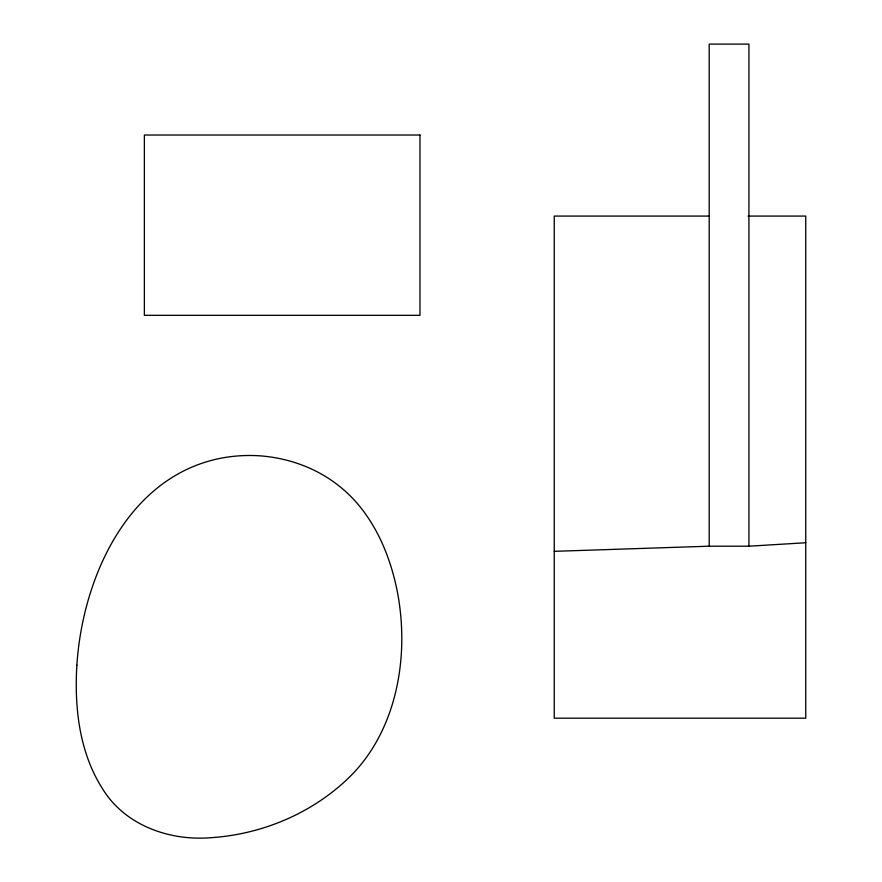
<?xml version="1.0" encoding="UTF-8"?>
<svg xmlns="http://www.w3.org/2000/svg" width="882" height="882" viewBox="0 0 882 882"><rect width="100%" height="100%" fill="white"/><g stroke="black" fill="none" stroke-linecap="round" stroke-linejoin="round"><path stroke-width="1.32" d="M554.249 551.338L709.194 546.201L748.917 546.201L805.74 542.75M709.547 216.079L554.249 216.079L554.249 718.18L805.74 718.18L805.74 216.079L748.024 216.079M748.917 546.201L748.917 44.1L709.194 44.1L709.194 546.201M76.877 665.182C74.264 707.838 79.391 753.14 103.139 789.721C125.663 825.728 169.972 841.097 210.919 837.691C262.704 834.328 313.606 812.719 350.551 776.028C385.335 741.233 400.891 691.433 401.751 643.066A248.967 248.967 0 0 0 397.738 593.784C391.156 559.166 377.529 524.933 353.197 498.903A136.6 136.6 0 0 0 321.478 474.108C302.537 463.502 281.259 457.35 259.628 455.818A151.847 151.847 0 0 0 221.184 458.166C127.394 476.346 82.401 578.57 76.877 665.182M419.964 135.023L144.372 135.023L144.372 315.326L419.964 315.326L419.964 135.023"/></g></svg>
